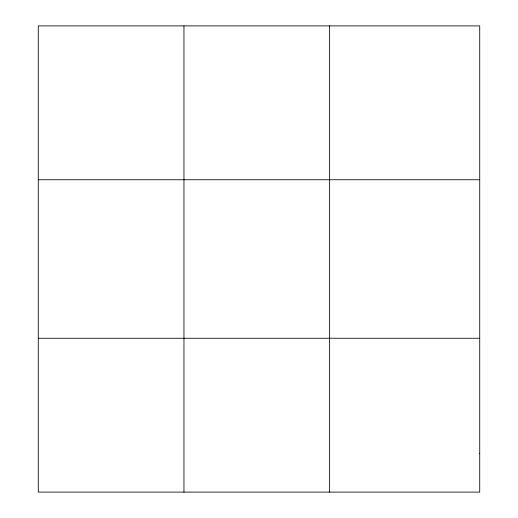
<?xml version="1.0" encoding="UTF-8"?>
<svg xmlns="http://www.w3.org/2000/svg" width="518" height="518" viewBox="0 0 518 518"><rect width="100%" height="100%" fill="white"/><g stroke="black" fill="none" stroke-linecap="round" stroke-linejoin="round"><path stroke-width="0.78" d="M183.955 492.1L183.955 25.9M329.629 492.1L329.629 25.9M38.274 179.746L479.726 179.746M38.274 338.254L479.726 338.254M479.726 453.638L479.726 492.1L38.274 492.1L38.274 25.9L479.726 25.9L479.726 453.638"/></g></svg>
